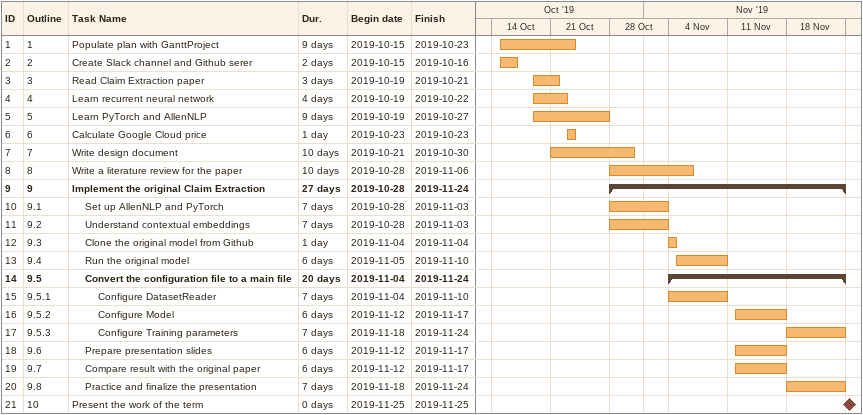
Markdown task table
| ID | WBS | Task | Duration | Start | Finish |
|---|---|---|---|---|---|
| 1 | 1 | Populate plan with GanttProject | 9d | 2019-10-15 | 2019-10-23 |
| 2 | 2 | Create Slack channel and Github serer | 2d | 2019-10-15 | 2019-10-16 |
| 3 | 3 | Read Claim Extraction paper | 3d | 2019-10-19 | 2019-10-21 |
| 4 | 4 | Learn recurrent neural network | 4d | 2019-10-19 | 2019-10-22 |
| 5 | 5 | Learn PyTorch and AllenNLP | 9d | 2019-10-19 | 2019-10-27 |
| 6 | 6 | Calculate Google Cloud price | 1d | 2019-10-23 | 2019-10-23 |
| 7 | 7 | Write design document | 10d | 2019-10-21 | 2019-10-30 |
| 8 | 8 | Write a literature review for the paper | 10d | 2019-10-28 | 2019-11-06 |
| 9 | 9 | **Implement the original Claim Extraction** | 27d | 2019-10-28 | 2019-11-24 |
| 10 | 9.1 | Set up AllenNLP and PyTorch | 7d | 2019-10-28 | 2019-11-03 |
| 11 | 9.2 | Understand contextual embeddings | 7d | 2019-10-28 | 2019-11-03 |
| 12 | 9.3 | Clone the original model from Github | 1d | 2019-11-04 | 2019-11-04 |
| 13 | 9.4 | Run the original model | 6d | 2019-11-05 | 2019-11-10 |
| 14 | 9.5 | **Convert the configuration file to a main file** | 20d | 2019-11-04 | 2019-11-24 |
| 15 | 9.5.1 | Configure DatasetReader | 7d | 2019-11-04 | 2019-11-10 |
| 16 | 9.5.2 | Configure Model | 6d | 2019-11-12 | 2019-11-17 |
| 17 | 9.5.3 | Configure Training parameters | 7d | 2019-11-18 | 2019-11-24 |
| 18 | 9.6 | Prepare presentation slides | 6d | 2019-11-12 | 2019-11-17 |
| 19 | 9.7 | Compare result with the original paper | 6d | 2019-11-12 | 2019-11-17 |
| 20 | 9.8 | Practice and finalize the presentation | 7d | 2019-11-18 | 2019-11-24 |
| 21 | 10 | Present the work of the term | 0d | 2019-11-25 | 2019-11-25 |
